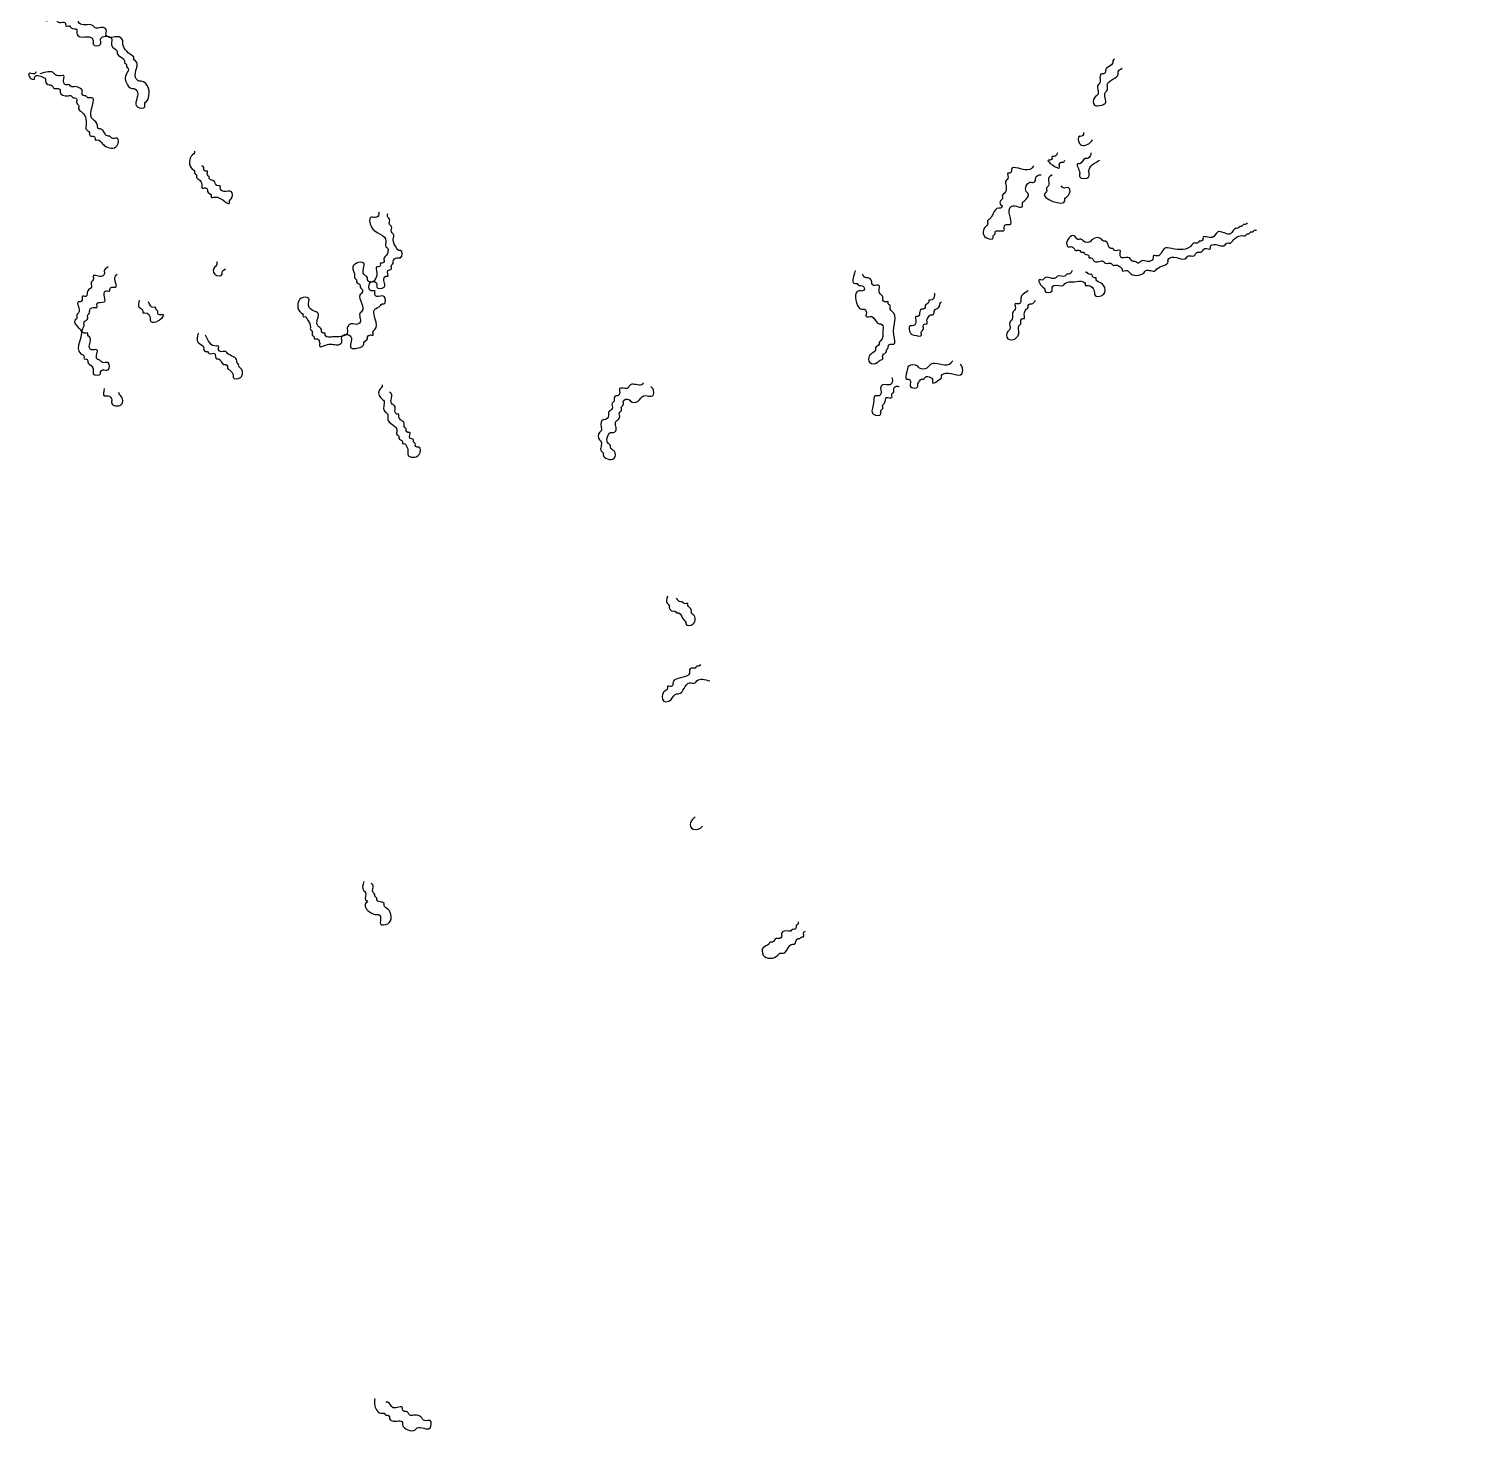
# Model space of a CAD drawing. Header units: metres. Extents: x 0 to 100, y 0 to 141.
# Drawn here: x 1.27 to 20.73, y 92.05 to 111.11 of the extents above; entities that cross this region are included whole.
import ezdxf

# ---------------------------------------------------------------- set-up
doc = ezdxf.new("R2010")
doc.units = ezdxf.units.M

msp = doc.modelspace()

# ---------------------------------------------------------------- linework, layer by layer
for points in [[(1.5, 111.375), (1.5, 111.225), (1.65, 111.225), (1.675, 111.2), (1.75, 111.2), (1.775, 111.175), (1.775, 111.15), (1.825, 111.15), (1.85, 111.125), (1.925, 111.1), (1.925, 111.05), (1.975, 111), (2.1, 111), (2.15, 110.95), (2.15, 110.9), (2.25, 110.9), (2.25, 110.975), (2.275, 111), (2.4, 110.975), (2.4, 110.875), (2.475, 110.8), (2.475, 110.775), (2.575, 110.675), (2.575, 110.65), (2.6, 110.625), (2.6, 110.6), (2.625, 110.575), (2.6, 110.5), (2.6, 110.375), (2.675, 110.3), (2.7, 110.3), (2.75, 110.25), (2.75, 110.05), (2.85, 110.05), (2.85, 110.1), (2.875, 110.125), (2.9, 110.175), (2.9, 110.3), (2.8, 110.4), (2.775, 110.4), (2.725, 110.45), (2.725, 110.675), (2.7, 110.7), (2.7, 110.725), (2.675, 110.75), (2.55, 110.925), (2.55, 110.95), (2.5, 111), (2.35, 111), (2.325, 111.025), (2.325, 111.1), (2.3, 111.125), (2.175, 111.125), (2.15, 111.15), (1.975, 111.175), (1.95, 111.2), (1.95, 111.275), (1.925, 111.3), (1.925, 111.325), (1.85, 111.325), (1.825, 111.35), (1.75, 111.35)], [(1.375, 110.525), (1.35, 110.5), (1.275, 110.5), (1.275, 110.475), (1.325, 110.425), (1.35, 110.425), (1.35, 110.45), (1.375, 110.475), (1.4, 110.475), (1.475, 110.45), (1.5, 110.425), (1.5, 110.4), (1.55, 110.35), (1.575, 110.35), (1.625, 110.3), (1.675, 110.3), (1.7, 110.275), (1.7, 110.25), (1.8, 110.2), (1.85, 110.2), (1.875, 110.175), (1.9, 110.175), (1.925, 110.15), (1.925, 110.1), (1.95, 110.075), (1.95, 110.025), (2, 109.975), (2.05, 109.775), (2.05, 109.75), (2.1, 109.7), (2.1, 109.675), (2.125, 109.65), (2.15, 109.65), (2.175, 109.625), (2.175, 109.6), (2.2, 109.6), (2.275, 109.55), (2.3, 109.525), (2.475, 109.525), (2.475, 109.625), (2.4, 109.625), (2.375, 109.65), (2.35, 109.65), (2.25, 109.75), (2.225, 109.75), (2.2, 109.825), (2.125, 109.9), (2.125, 110.175), (2.075, 110.175), (2.05, 110.2), (2.025, 110.2), (2, 110.225), (2, 110.275), (1.975, 110.3), (1.9, 110.325), (1.85, 110.325), (1.825, 110.35), (1.775, 110.35), (1.75, 110.375), (1.75, 110.475), (1.65, 110.475), (1.625, 110.5), (1.425, 110.5)], [(16.025, 110.7), (16, 110.675), (16, 110.65), (15.9, 110.55), (15.9, 110.525), (15.875, 110.5), (15.85, 110.5), (15.825, 110.45), (15.825, 110.375), (15.8, 110.35), (15.8, 110.225), (15.75, 110.175), (15.75, 110.075), (15.85, 110.075), (15.9, 110.1), (15.9, 110.25), (15.925, 110.275), (15.925, 110.35), (16.075, 110.5), (16.075, 110.525), (16.125, 110.575)], [(15.6, 109.7), (15.6, 109.675), (15.575, 109.65), (15.55, 109.65), (15.55, 109.55), (15.675, 109.55), (15.725, 109.6)], [(3.525, 109.45), (3.525, 109.425), (3.5, 109.4), (3.5, 109.2), (3.525, 109.175), (3.525, 109.15), (3.55, 109.125), (3.55, 109.1), (3.6, 109.05), (3.625, 108.975), (3.625, 108.95), (3.675, 108.95), (3.7, 108.925), (3.7, 108.9), (3.75, 108.85), (3.75, 108.825), (3.8, 108.825), (4, 108.75), (4, 108.775), (4.025, 108.8), (4.025, 108.9), (3.925, 108.9), (3.875, 108.95), (3.875, 108.975), (3.85, 108.975), (3.775, 109.05), (3.725, 109.075), (3.725, 109.1), (3.7, 109.125), (3.7, 109.175), (3.675, 109.175), (3.65, 109.2), (3.65, 109.225), (3.625, 109.25)], [(15.25, 109.425), (15.2, 109.375), (15.175, 109.375), (15.175, 109.35), (15.15, 109.325), (15.125, 109.325), (15.275, 109.225), (15.275, 109.275), (15.3, 109.3), (15.325, 109.3), (15.35, 109.325)], [(15.7, 109.425), (15.7, 109.4), (15.65, 109.35), (15.625, 109.35), (15.55, 109.275), (15.525, 109.275), (15.55, 109.15), (15.55, 109.1), (15.675, 109.1), (15.675, 109.175), (15.825, 109.325)], [(14.925, 109.25), (14.875, 109.2), (14.625, 109.2), (14.625, 109.175), (14.6, 109.15), (14.575, 109.15), (14.575, 109.075), (14.55, 109.05), (14.55, 108.975), (14.525, 108.875), (14.5, 108.85), (14.5, 108.8), (14.475, 108.775), (14.475, 108.725), (14.5, 108.7), (14.475, 108.675), (14.45, 108.675), (14.375, 108.6), (14.325, 108.525), (14.3, 108.5), (14.3, 108.45), (14.275, 108.425), (14.275, 108.275), (14.375, 108.275), (14.375, 108.3), (14.4, 108.325), (14.4, 108.35), (14.525, 108.375), (14.525, 108.425), (14.55, 108.45), (14.6, 108.45), (14.6, 108.675), (14.625, 108.7), (14.775, 108.7), (14.775, 108.75), (14.8, 108.775), (14.85, 108.875), (14.825, 108.9), (14.825, 108.975), (14.875, 109.025), (14.925, 109.025), (14.95, 109.05), (14.95, 109.075), (15, 109.125), (15.025, 109.125)], [(15.175, 109.125), (15.125, 109.075), (15.125, 108.975), (15.1, 108.95), (15.1, 108.9), (15.075, 108.875), (15.35, 108.775), (15.35, 108.8), (15.4, 108.85), (15.4, 108.95), (15.325, 108.95), (15.3, 108.975)], [(6.025, 108.625), (6.025, 108.575), (6, 108.55), (5.925, 108.55), (5.925, 108.425), (6.125, 108.225), (6.125, 108.15), (6.15, 108.125), (6.15, 108.075), (6.125, 108.025), (6.1, 108), (6.1, 107.95), (6.075, 107.925), (6.05, 107.925), (6.05, 107.9), (6.025, 107.875), (6, 107.875), (6, 107.8), (5.975, 107.7), (5.95, 107.675), (5.9, 107.675), (5.875, 107.7), (5.875, 107.725), (5.825, 107.775), (5.825, 107.925), (5.725, 107.925), (5.675, 107.875), (5.7, 107.75), (5.7, 107.725), (5.725, 107.7), (5.725, 107.675), (5.775, 107.625), (5.775, 107.6), (5.8, 107.575), (5.8, 107.525), (5.775, 107.5), (5.8, 107.375), (5.8, 107.275), (5.775, 107.25), (5.775, 107.125), (5.75, 107.1), (5.65, 107.1), (5.6, 107.05), (5.6, 106.975), (5.575, 106.95), (5.4, 106.925), (5.325, 106.925), (5.3, 106.95), (5.3, 106.975), (5.275, 106.975), (5.25, 107), (5.25, 107.025), (5.2, 107.075), (5.2, 107.25), (5.15, 107.275), (5.075, 107.35), (5.075, 107.45), (4.975, 107.45), (4.975, 107.25), (5, 107.225), (5, 107.2), (5.025, 107.2), (5.05, 107.175), (5.1, 107.05), (5.1, 107.025), (5.125, 107), (5.125, 106.95), (5.15, 106.925), (5.15, 106.9), (5.175, 106.9), (5.225, 106.85), (5.225, 106.8), (5.35, 106.825), (5.5, 106.825), (5.525, 106.85), (5.525, 106.925), (5.55, 106.95), (5.625, 106.95), (5.65, 106.925), (5.65, 106.775), (5.75, 106.775), (5.825, 106.825), (5.825, 106.85), (5.875, 106.9), (5.875, 106.925), (5.9, 106.95), (5.95, 106.95), (5.95, 107), (5.975, 107.025), (5.975, 107.3), (6.05, 107.35), (6.075, 107.375), (6.1, 107.375), (6.1, 107.475), (6, 107.475), (5.975, 107.5), (5.975, 107.55), (5.925, 107.55), (5.9, 107.575), (5.925, 107.675), (5.975, 107.675), (6, 107.65), (6, 107.6), (6.1, 107.6), (6.1, 107.725), (6.125, 107.75), (6.15, 107.75), (6.15, 107.825), (6.2, 107.85), (6.2, 107.9), (6.225, 107.925), (6.225, 107.95), (6.275, 108), (6.325, 108), (6.325, 108.1), (6.3, 108.1), (6.275, 108.125), (6.225, 108.25), (6.225, 108.325), (6.2, 108.35), (6.2, 108.425), (6.175, 108.45), (6.175, 108.525), (6.15, 108.55), (6.15, 108.6)], [(17.825, 108.475), (17.8, 108.45), (17.775, 108.45), (17.75, 108.425), (17.725, 108.425), (17.7, 108.4), (17.675, 108.4), (17.6, 108.325), (17.55, 108.325), (17.425, 108.35), (17.35, 108.275), (17.225, 108.275), (17.225, 108.25), (17.2, 108.225), (17.175, 108.225), (17.15, 108.2), (17.1, 108.2), (17.075, 108.175), (16.8, 108.125), (16.7, 108.125), (16.6, 108.025), (16.55, 108.025), (16.55, 108), (16.5, 107.95), (16.375, 107.95), (16.35, 107.925), (16.3, 107.95), (16.275, 107.95), (16.225, 108), (16.125, 108), (16.1, 108.025), (16.1, 108.1), (16.025, 108.1), (16, 108.125), (15.975, 108.125), (15.9, 108.225), (15.875, 108.225), (15.85, 108.25), (15.725, 108.25), (15.7, 108.225), (15.6, 108.225), (15.575, 108.25), (15.525, 108.25), (15.475, 108.3), (15.375, 108.175), (15.4, 108.15), (15.45, 108.15), (15.5, 108.1), (15.55, 108.1), (15.575, 108.075), (15.6, 108.075), (15.625, 108.05), (15.675, 108.025), (15.675, 108), (15.7, 108), (15.75, 107.95), (15.875, 107.95), (15.9, 107.925), (15.975, 107.925), (16, 107.9), (16.05, 107.9), (16.1, 107.875), (16.125, 107.85), (16.125, 107.825), (16.2, 107.825), (16.225, 107.8), (16.425, 107.8), (16.45, 107.825), (16.575, 107.825), (16.6, 107.85), (16.75, 107.95), (16.75, 107.975), (16.775, 108), (17, 108), (17.025, 108.025), (17.1, 108.025), (17.15, 108.075), (17.175, 108.075), (17.225, 108.1), (17.25, 108.125), (17.325, 108.125), (17.325, 108.15), (17.35, 108.175), (17.525, 108.175), (17.55, 108.2), (17.6, 108.2), (17.625, 108.225), (17.775, 108.3), (17.8, 108.3), (17.825, 108.325), (17.85, 108.325), (17.875, 108.35), (17.9, 108.35), (17.925, 108.375), (17.95, 108.375)], [(2.35, 107.875), (2.3, 107.825), (2.3, 107.775), (2.275, 107.75), (2.15, 107.75), (2.15, 107.7), (2.125, 107.675), (2.125, 107.6), (2.075, 107.55), (2.05, 107.475), (2, 107.475), (2, 107.425), (1.975, 107.4), (1.95, 107.4), (1.95, 107.25), (1.925, 107.225), (1.925, 107.175), (1.9, 107.15), (1.95, 107.05), (1.975, 107.025), (1.975, 106.7), (2.025, 106.65), (2.025, 106.625), (2.05, 106.625), (2.075, 106.6), (2.075, 106.575), (2.1, 106.55), (2.15, 106.475), (2.15, 106.425), (2.25, 106.425), (2.25, 106.45), (2.275, 106.475), (2.35, 106.475), (2.35, 106.575), (2.275, 106.575), (2.25, 106.6), (2.2, 106.625), (2.2, 106.75), (2.125, 106.75), (2.1, 106.775), (2.1, 106.925), (2.075, 106.95), (2.075, 106.975), (2.025, 106.975), (2, 107), (2.025, 107.075), (2.025, 107.125), (2.075, 107.175), (2.075, 107.225), (2.1, 107.25), (2.1, 107.275), (2.15, 107.325), (2.2, 107.325), (2.2, 107.375), (2.3, 107.4), (2.3, 107.525), (2.325, 107.55), (2.375, 107.55), (2.375, 107.575), (2.4, 107.6), (2.45, 107.6), (2.45, 107.75), (2.475, 107.775)], [(3.825, 107.95), (3.825, 107.9), (3.8, 107.875), (3.8, 107.775), (3.9, 107.775), (3.9, 107.8), (3.95, 107.85)], [(12.5, 107.825), (12.5, 107.65), (12.525, 107.65), (12.55, 107.625), (12.575, 107.625), (12.625, 107.575), (12.6, 107.55), (12.55, 107.55), (12.55, 107.325), (12.6, 107.3), (12.625, 107.3), (12.65, 107.275), (12.65, 107.2), (12.725, 107.2), (12.825, 107.1), (12.85, 107.1), (12.875, 107.075), (12.875, 107), (12.85, 106.875), (12.825, 106.85), (12.825, 106.825), (12.775, 106.775), (12.775, 106.75), (12.7, 106.675), (12.7, 106.575), (12.8, 106.575), (12.825, 106.6), (12.875, 106.625), (12.875, 106.675), (12.925, 106.725), (12.925, 106.75), (12.95, 106.775), (12.95, 106.8), (12.975, 106.825), (13.025, 106.825), (13.025, 106.95), (13, 107.275), (12.975, 107.3), (12.975, 107.35), (12.95, 107.375), (12.95, 107.4), (12.9, 107.4), (12.875, 107.425), (12.875, 107.475), (12.85, 107.5), (12.825, 107.55), (12.825, 107.625), (12.75, 107.625), (12.725, 107.65), (12.725, 107.675), (12.675, 107.725), (12.65, 107.725), (12.6, 107.775)], [(15.45, 107.825), (15.4, 107.775), (15.375, 107.775), (15.35, 107.75), (15.25, 107.75), (15.225, 107.725), (15.075, 107.725), (15.05, 107.7), (15, 107.7), (15.05, 107.6), (15.075, 107.575), (15.075, 107.55), (15.175, 107.55), (15.175, 107.6), (15.2, 107.625), (15.325, 107.625), (15.35, 107.65), (15.475, 107.675), (15.6, 107.675), (15.625, 107.65), (15.625, 107.625), (15.65, 107.625), (15.75, 107.525), (15.75, 107.5), (15.875, 107.5), (15.875, 107.625), (15.8, 107.675), (15.775, 107.7), (15.775, 107.725), (15.75, 107.725), (15.7, 107.775), (15.675, 107.775), (15.65, 107.8), (15.625, 107.8)], [(13.575, 107.525), (13.575, 107.475), (13.525, 107.425), (13.5, 107.425), (13.5, 107.4), (13.45, 107.35), (13.45, 107.325), (13.425, 107.3), (13.4, 107.3), (13.375, 107.25), (13.375, 107.225), (13.35, 107.2), (13.325, 107.2), (13.325, 107.125), (13.275, 107.075), (13.25, 107.075), (13.25, 106.975), (13.3, 106.95), (13.4, 106.95), (13.4, 107), (13.425, 107.025), (13.425, 107.075), (13.45, 107.1), (13.475, 107.1), (13.475, 107.15), (13.5, 107.2), (13.525, 107.225), (13.55, 107.225), (13.575, 107.25), (13.575, 107.275), (13.65, 107.35), (13.65, 107.375), (13.675, 107.4)], [(14.85, 107.55), (14.75, 107.45), (14.75, 107.4), (14.725, 107.375), (14.675, 107.375), (14.675, 107.3), (14.65, 107.275), (14.625, 107.15), (14.6, 107.125), (14.6, 107.025), (14.575, 107), (14.575, 106.9), (14.675, 106.9), (14.7, 106.925), (14.725, 106.975), (14.725, 107.075), (14.75, 107.1), (14.75, 107.15), (14.775, 107.175), (14.8, 107.175), (14.8, 107.2), (14.825, 107.3), (14.85, 107.325), (14.85, 107.35), (14.875, 107.375), (14.9, 107.375), (14.95, 107.425)], [(2.775, 107.425), (2.775, 107.325), (2.825, 107.275), (2.825, 107.25), (2.85, 107.25), (2.925, 107.175), (2.925, 107.15), (2.95, 107.125), (3.1, 107.225), (3.05, 107.225), (3.025, 107.25), (3.025, 107.275), (3, 107.3), (3, 107.325), (2.975, 107.325), (2.9, 107.4)], [(3.575, 106.975), (3.575, 106.85), (3.65, 106.775), (3.65, 106.75), (3.675, 106.725), (3.7, 106.725), (3.725, 106.7), (3.8, 106.7), (3.825, 106.625), (3.85, 106.625), (3.925, 106.55), (3.95, 106.55), (3.975, 106.525), (3.975, 106.5), (4, 106.475), (4.05, 106.4), (4.05, 106.375), (4.15, 106.375), (4.15, 106.5), (4.125, 106.525), (4.125, 106.55), (4.1, 106.575), (4.1, 106.6), (3.975, 106.7), (3.95, 106.725), (3.875, 106.725), (3.85, 106.75), (3.85, 106.8), (3.825, 106.8), (3.675, 106.95)], [(13.825, 106.6), (13.775, 106.55), (13.525, 106.55), (13.475, 106.5), (13.375, 106.5), (13.35, 106.525), (13.225, 106.525), (13.2, 106.45), (13.2, 106.35), (13.225, 106.35), (13.25, 106.325), (13.25, 106.25), (13.35, 106.25), (13.35, 106.275), (13.375, 106.325), (13.4, 106.35), (13.425, 106.35), (13.45, 106.375), (13.525, 106.375), (13.55, 106.35), (13.55, 106.3), (13.65, 106.35), (13.675, 106.375), (13.675, 106.4), (13.7, 106.425), (13.95, 106.425), (13.95, 106.525), (13.925, 106.55)], [(6.075, 106.275), (6.075, 106.25), (6.05, 106.225), (6.05, 106.1), (6.1, 106.05), (6.1, 105.925), (6.15, 105.875), (6.15, 105.8), (6.225, 105.725), (6.275, 105.65), (6.275, 105.6), (6.3, 105.575), (6.3, 105.55), (6.35, 105.5), (6.35, 105.475), (6.375, 105.475), (6.4, 105.45), (6.425, 105.375), (6.425, 105.325), (6.575, 105.325), (6.575, 105.425), (6.55, 105.425), (6.525, 105.45), (6.525, 105.475), (6.5, 105.5), (6.5, 105.525), (6.45, 105.55), (6.45, 105.625), (6.425, 105.625), (6.4, 105.65), (6.4, 105.675), (6.375, 105.7), (6.375, 105.75), (6.325, 105.8), (6.3, 105.85), (6.3, 105.875), (6.275, 105.875), (6.25, 105.9), (6.25, 105.975), (6.2, 106.025), (6.2, 106.15), (6.175, 106.175)], [(9.625, 106.3), (9.6, 106.275), (9.45, 106.275), (9.4, 106.225), (9.3, 106.225), (9.3, 106.15), (9.275, 106.125), (9.25, 106.125), (9.225, 106.075), (9.225, 106.05), (9.2, 106.025), (9.2, 105.95), (9.15, 105.9), (9.15, 105.85), (9.1, 105.8), (9.075, 105.8), (9.05, 105.7), (9.05, 105.65), (9.025, 105.625), (9.025, 105.525), (9.05, 105.5), (9.05, 105.375), (9.075, 105.35), (9.075, 105.325), (9.225, 105.275), (9.225, 105.375), (9.175, 105.425), (9.175, 105.45), (9.15, 105.475), (9.15, 105.6), (9.175, 105.625), (9.2, 105.625), (9.25, 105.65), (9.25, 105.775), (9.3, 105.825), (9.3, 105.9), (9.325, 105.925), (9.325, 105.975), (9.35, 106), (9.35, 106.05), (9.425, 106.075), (9.45, 106.05), (9.55, 106.05), (9.625, 106.125), (9.75, 106.125), (9.75, 106.225), (9.725, 106.25)], [(13, 106.375), (13, 106.3), (12.975, 106.275), (12.875, 106.275), (12.85, 106.25), (12.85, 106.15), (12.825, 106.125), (12.775, 106.125), (12.75, 106.025), (12.75, 105.875), (12.85, 105.875), (12.85, 105.925), (12.875, 105.95), (12.875, 106), (12.9, 106.025), (12.925, 106.1), (13, 106.1), (13, 106.15), (13.025, 106.175), (13.025, 106.225), (13.05, 106.25), (13.1, 106.25)], [(2.3, 106.225), (2.3, 106.125), (2.35, 106.125), (2.4, 106.075), (2.4, 106.025), (2.525, 106), (2.525, 106.125), (2.5, 106.15), (2.5, 106.175)], [(9.95, 103.4), (9.95, 103.3), (9.975, 103.275), (9.975, 103.25), (10.025, 103.2), (10.05, 103.2), (10.075, 103.175), (10.1, 103.175), (10.175, 103.075), (10.2, 103.05), (10.2, 103.025), (10.3, 103.025), (10.3, 103.15), (10.275, 103.175), (10.275, 103.2), (10.25, 103.25), (10.225, 103.275), (10.225, 103.3), (10.175, 103.3), (10.15, 103.325), (10.125, 103.325), (10.075, 103.375)], [(10.4, 102.475), (10.375, 102.45), (10.35, 102.45), (10.325, 102.425), (10.275, 102.425), (10.25, 102.4), (10.25, 102.35), (10.225, 102.325), (10.025, 102.225), (10.025, 102.2), (10, 102.175), (9.95, 102.175), (9.95, 102.15), (9.9, 102.1), (9.9, 101.975), (10, 102), (10.075, 102.075), (10.1, 102.075), (10.25, 102.225), (10.325, 102.225), (10.35, 102.25), (10.525, 102.25)], [(10.325, 100.4), (10.275, 100.35), (10.275, 100.25), (10.4, 100.25), (10.425, 100.275)], [(5.825, 99.525), (5.825, 99.4), (5.85, 99.375), (5.85, 99.275), (5.875, 99.25), (5.85, 99.225), (5.85, 99.175), (5.925, 99.1), (6, 99.075), (6.025, 99.075), (6.05, 99.05), (6.05, 98.95), (6.15, 98.95), (6.15, 99.15), (6.1, 99.2), (6.1, 99.225), (6, 99.275), (6, 99.3), (5.975, 99.325), (5.975, 99.35), (5.95, 99.375), (5.95, 99.475), (5.925, 99.5)], [(11.725, 98.975), (11.725, 98.95), (11.7, 98.925), (11.7, 98.9), (11.675, 98.875), (11.65, 98.875), (11.625, 98.85), (11.6, 98.85), (11.5, 98.825), (11.5, 98.775), (11.475, 98.75), (11.425, 98.75), (11.375, 98.7), (11.35, 98.7), (11.325, 98.675), (11.25, 98.625), (11.25, 98.525), (11.45, 98.525), (11.475, 98.55), (11.525, 98.55), (11.65, 98.675), (11.675, 98.675), (11.7, 98.725), (11.725, 98.75), (11.75, 98.75), (11.775, 98.775), (11.8, 98.775), (11.8, 98.825), (11.825, 98.85)], [(5.975, 92.5), (5.975, 92.4), (6.075, 92.3), (6.1, 92.3), (6.125, 92.275), (6.15, 92.275), (6.175, 92.25), (6.175, 92.225), (6.2, 92.2), (6.35, 92.175), (6.35, 92.15), (6.425, 92.075), (6.525, 92.075), (6.55, 92.1), (6.725, 92.1), (6.725, 92.2), (6.65, 92.2), (6.6, 92.25), (6.525, 92.275), (6.45, 92.275), (6.4, 92.325), (6.375, 92.325), (6.35, 92.35), (6.35, 92.375), (6.225, 92.375), (6.15, 92.45), (6.125, 92.45)]]:
    msp.add_spline(points, degree=3)

doc.saveas('drawing.dxf')
